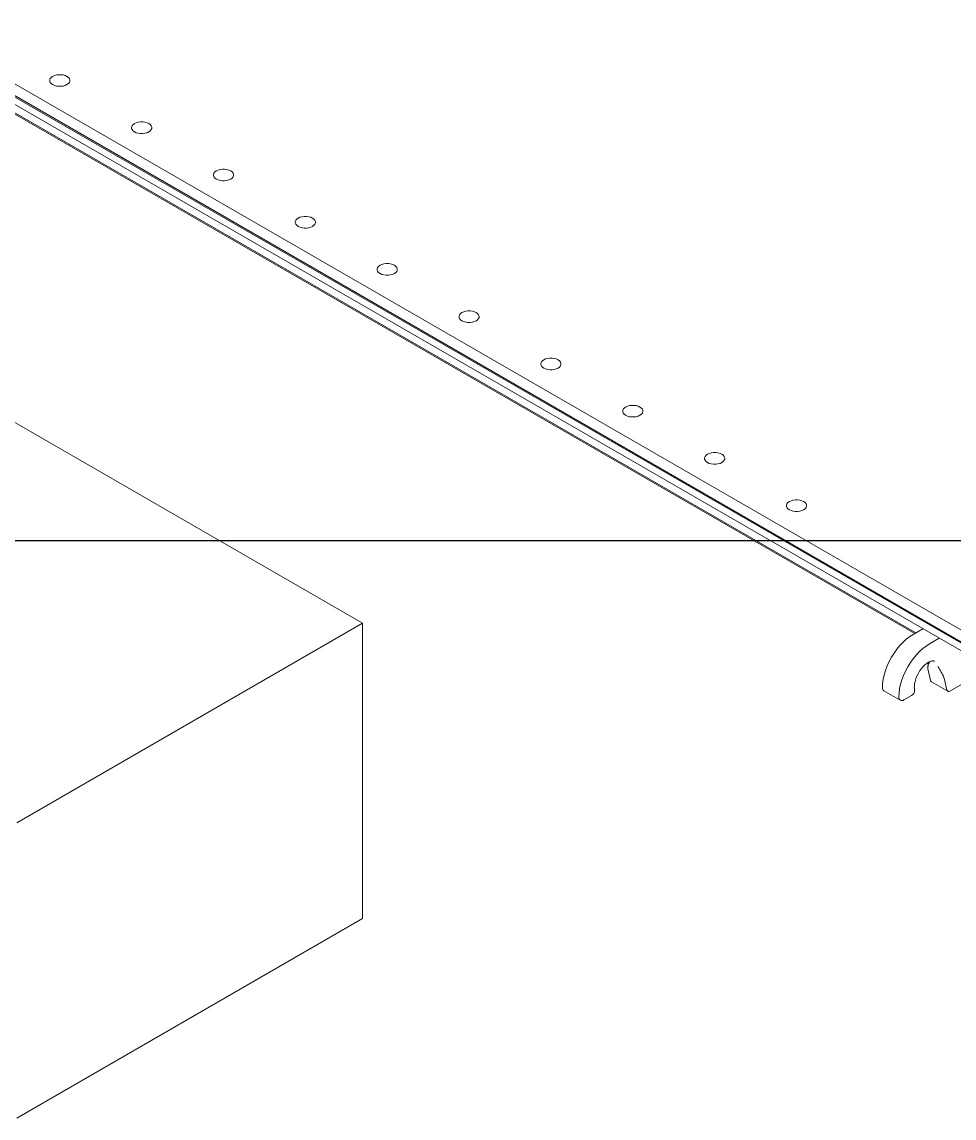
# Model space of a CAD drawing. Header units: millimetres. Extents: x 30710 to 48779, y -19256 to -8564.
# Drawn here: x 39362 to 40006, y -15971 to -15214 of the extents above; entities that cross this region are included whole.
import ezdxf

# ---------------------------------------------------------------- set-up
doc = ezdxf.new("R2010")
doc.units = ezdxf.units.MM
doc.header["$LTSCALE"] = 10
doc.layers.get('Defpoints').update_dxf_attribs({"lineweight": 25})
doc.layers.add('粗实线', color=4, linetype='Continuous', lineweight=18)

msp = doc.modelspace()

# ---------------------------------------------------------------- linework, layer by layer
at = {"layer": 'Defpoints'}
msp.add_line((30710.22, -15572.161), (45830.22, -15572.161), dxfattribs=at)
at = {"layer": '粗实线'}
for p, q in [((38606.595, -14823.504), (40027.879, -15643.994)), ((38606.595, -14831.67), (40027.879, -15652.16)), ((40027.879, -15652.977), (38613.666, -14836.569)), ((38614.772, -14842.463), (40027.879, -15658.232)), ((39978.767, -15636.429), (38694.276, -14894.908)), ((39979.474, -15636.021), (38694.983, -14894.5)), ((39102.277, -15343.592), (39597.251, -15629.335)), ((39597.251, -15629.335), (39358.249, -15767.308)), ((39597.251, -15629.335), (39597.251, -15833.47)), ((39977.675, -15637.059), (39984.439, -15633.155)), ((39988.989, -15643.591), (39995.753, -15639.686)), ((39989.754, -15669.033), (39988.042, -15661.751)), ((39990.317, -15669.871), (40001.631, -15676.402)), ((40001.067, -15675.564), (39999.356, -15668.283)), ((40015.01, -15669.396), (40003.131, -15676.254)), ((39957.497, -15676.091), (39968.811, -15682.622)), ((39971.311, -15682.375), (39976.614, -15679.313)), ((39597.251, -15833.47), (39358.249, -15971.443))]:
    msp.add_line(p, q, dxfattribs=at)
for points in [[(39382.998, -15257.017), (39384.224, -15257.581), (39385.636, -15257.974), (39387.164, -15258.175), (39388.732, -15258.175), (39390.26, -15257.974), (39391.672, -15257.581), (39392.897, -15257.017), (39393.875, -15256.309), (39394.555, -15255.494), (39394.904, -15254.612), (39394.904, -15253.707), (39394.555, -15252.825), (39393.875, -15252.009), (39392.897, -15251.302), (39391.672, -15250.738), (39390.26, -15250.345), (39388.732, -15250.144), (39387.164, -15250.144), (39385.636, -15250.345), (39384.224, -15250.738), (39382.998, -15251.302), (39382.021, -15252.009), (39381.341, -15252.825), (39380.992, -15253.707), (39380.992, -15254.612), (39381.341, -15255.494), (39382.021, -15256.309), (39382.998, -15257.017)], [(39439.567, -15289.673), (39440.792, -15290.237), (39442.204, -15290.63), (39443.733, -15290.831), (39445.3, -15290.831), (39446.828, -15290.63), (39448.241, -15290.237), (39449.466, -15289.673), (39450.443, -15288.966), (39451.123, -15288.15), (39451.472, -15287.268), (39451.472, -15286.363), (39451.123, -15285.481), (39450.443, -15284.666), (39449.466, -15283.958), (39448.241, -15283.394), (39446.828, -15283.001), (39445.3, -15282.8), (39443.733, -15282.8), (39442.204, -15283.001), (39440.792, -15283.394), (39439.567, -15283.958), (39438.589, -15284.666), (39437.909, -15285.481), (39437.56, -15286.363), (39437.56, -15287.268), (39437.909, -15288.15), (39438.589, -15288.966), (39439.567, -15289.673)], [(39496.135, -15322.329), (39497.361, -15322.894), (39498.773, -15323.286), (39500.301, -15323.488), (39501.869, -15323.488), (39503.397, -15323.286), (39504.809, -15322.894), (39506.035, -15322.329), (39507.012, -15321.622), (39507.692, -15320.807), (39508.041, -15319.925), (39508.041, -15319.02), (39507.692, -15318.137), (39507.012, -15317.322), (39506.035, -15316.615), (39504.809, -15316.05), (39503.397, -15315.658), (39501.869, -15315.456), (39500.301, -15315.456), (39498.773, -15315.658), (39497.361, -15316.05), (39496.135, -15316.615), (39495.158, -15317.322), (39494.478, -15318.137), (39494.129, -15319.02), (39494.129, -15319.925), (39494.478, -15320.807), (39495.158, -15321.622), (39496.135, -15322.329)], [(39552.704, -15354.986), (39553.929, -15355.55), (39555.341, -15355.943), (39556.87, -15356.144), (39558.437, -15356.144), (39559.965, -15355.943), (39561.378, -15355.55), (39562.603, -15354.986), (39563.58, -15354.278), (39564.261, -15353.463), (39564.609, -15352.581), (39564.609, -15351.676), (39564.261, -15350.794), (39563.58, -15349.978), (39562.603, -15349.271), (39561.378, -15348.707), (39559.965, -15348.314), (39558.437, -15348.113), (39556.87, -15348.113), (39555.341, -15348.314), (39553.929, -15348.707), (39552.704, -15349.271), (39551.726, -15349.978), (39551.046, -15350.794), (39550.697, -15351.676), (39550.697, -15352.581), (39551.046, -15353.463), (39551.726, -15354.278), (39552.704, -15354.986)], [(39609.272, -15387.642), (39610.498, -15388.206), (39611.91, -15388.599), (39613.438, -15388.8), (39615.006, -15388.8), (39616.534, -15388.599), (39617.946, -15388.206), (39619.172, -15387.642), (39620.149, -15386.935), (39620.829, -15386.119), (39621.178, -15385.237), (39621.178, -15384.332), (39620.829, -15383.45), (39620.149, -15382.635), (39619.172, -15381.927), (39617.946, -15381.363), (39616.534, -15380.97), (39615.006, -15380.769), (39613.438, -15380.769), (39611.91, -15380.97), (39610.498, -15381.363), (39609.272, -15381.927), (39608.295, -15382.635), (39607.615, -15383.45), (39607.266, -15384.332), (39607.266, -15385.237), (39607.615, -15386.119), (39608.295, -15386.935), (39609.272, -15387.642)], [(39665.841, -15420.298), (39667.066, -15420.863), (39668.479, -15421.255), (39670.007, -15421.457), (39671.574, -15421.457), (39673.102, -15421.255), (39674.515, -15420.863), (39675.74, -15420.298), (39676.718, -15419.591), (39677.398, -15418.776), (39677.746, -15417.893), (39677.746, -15416.989), (39677.398, -15416.106), (39676.718, -15415.291), (39675.74, -15414.584), (39674.515, -15414.019), (39673.102, -15413.627), (39671.574, -15413.425), (39670.007, -15413.425), (39668.479, -15413.627), (39667.066, -15414.019), (39665.841, -15414.584), (39664.863, -15415.291), (39664.183, -15416.106), (39663.834, -15416.989), (39663.834, -15417.893), (39664.183, -15418.776), (39664.863, -15419.591), (39665.841, -15420.298)], [(39722.409, -15452.955), (39723.635, -15453.519), (39725.047, -15453.912), (39726.575, -15454.113), (39728.143, -15454.113), (39729.671, -15453.912), (39731.083, -15453.519), (39732.309, -15452.955), (39733.286, -15452.247), (39733.966, -15451.432), (39734.315, -15450.55), (39734.315, -15449.645), (39733.966, -15448.763), (39733.286, -15447.947), (39732.309, -15447.24), (39731.083, -15446.676), (39729.671, -15446.283), (39728.143, -15446.082), (39726.575, -15446.082), (39725.047, -15446.283), (39723.635, -15446.676), (39722.409, -15447.24), (39721.432, -15447.947), (39720.752, -15448.763), (39720.403, -15449.645), (39720.403, -15450.55), (39720.752, -15451.432), (39721.432, -15452.247), (39722.409, -15452.955)], [(39778.978, -15485.611), (39780.203, -15486.175), (39781.616, -15486.568), (39783.144, -15486.769), (39784.711, -15486.769), (39786.24, -15486.568), (39787.652, -15486.175), (39788.877, -15485.611), (39789.855, -15484.904), (39790.535, -15484.088), (39790.884, -15483.206), (39790.884, -15482.301), (39790.535, -15481.419), (39789.855, -15480.604), (39788.877, -15479.896), (39787.652, -15479.332), (39786.24, -15478.939), (39784.711, -15478.738), (39783.144, -15478.738), (39781.616, -15478.939), (39780.203, -15479.332), (39778.978, -15479.896), (39778, -15480.604), (39777.32, -15481.419), (39776.972, -15482.301), (39776.972, -15483.206), (39777.32, -15484.088), (39778, -15484.904), (39778.978, -15485.611)], [(39835.546, -15518.267), (39836.772, -15518.832), (39838.184, -15519.224), (39839.712, -15519.426), (39841.28, -15519.426), (39842.808, -15519.224), (39844.22, -15518.832), (39845.446, -15518.267), (39846.423, -15517.56), (39847.103, -15516.745), (39847.452, -15515.862), (39847.452, -15514.958), (39847.103, -15514.075), (39846.423, -15513.26), (39845.446, -15512.553), (39844.22, -15511.988), (39842.808, -15511.596), (39841.28, -15511.394), (39839.712, -15511.394), (39838.184, -15511.596), (39836.772, -15511.988), (39835.546, -15512.553), (39834.569, -15513.26), (39833.889, -15514.075), (39833.54, -15514.958), (39833.54, -15515.862), (39833.889, -15516.745), (39834.569, -15517.56), (39835.546, -15518.267)], [(39892.115, -15550.924), (39893.34, -15551.488), (39894.753, -15551.881), (39896.281, -15552.082), (39897.848, -15552.082), (39899.377, -15551.881), (39900.789, -15551.488), (39902.014, -15550.924), (39902.992, -15550.216), (39903.672, -15549.401), (39904.021, -15548.519), (39904.021, -15547.614), (39903.672, -15546.732), (39902.992, -15545.916), (39902.014, -15545.209), (39900.789, -15544.645), (39899.377, -15544.252), (39897.848, -15544.051), (39896.281, -15544.051), (39894.753, -15544.252), (39893.34, -15544.645), (39892.115, -15545.209), (39891.138, -15545.916), (39890.457, -15546.732), (39890.109, -15547.614), (39890.109, -15548.519), (39890.457, -15549.401), (39891.138, -15550.216), (39892.115, -15550.924)], [(39977.675, -15637.059), (39975.3, -15638.584), (39972.954, -15640.399), (39970.669, -15642.479), (39968.471, -15644.799), (39966.389, -15647.329), (39964.449, -15650.039), (39962.675, -15652.893), (39961.09, -15655.857), (39959.713, -15658.892), (39958.562, -15661.96), (39957.652, -15665.024), (39956.993, -15668.044), (39956.595, -15670.982), (39956.462, -15673.802)], [(39988.989, -15643.591), (39986.613, -15645.116), (39984.268, -15646.93), (39981.982, -15649.01), (39979.784, -15651.33), (39977.702, -15653.861), (39975.762, -15656.57), (39973.989, -15659.425), (39972.403, -15662.388), (39971.027, -15665.423), (39969.876, -15668.492), (39968.966, -15671.555), (39968.307, -15674.575), (39967.909, -15677.513), (39967.775, -15680.333)], [(40001.067, -15675.564), (40001.178, -15675.889), (40001.343, -15676.155), (40001.558, -15676.356), (40001.817, -15676.486), (40002.112, -15676.541), (40002.435, -15676.52), (40002.778, -15676.423), (40003.131, -15676.254)]]:
    msp.add_lwpolyline(points, dxfattribs=at)
for centre, radius, start, end in [((39990.97, -15668.823), 1.235, 189.792107, 238.052311), ((39958.912, -15674.072), 2.465, 173.701152, 234.986667), ((39969.931, -15680.683), 2.184, 170.785963, 309.203285), ((39973.602, -15674.211), 5.925, 300.555296, 315.197539)]:
    msp.add_arc(centre, radius, start, end, dxfattribs=at)
for points, knots in [([(39978.642, -15674.804), (39978.602, -15674.588), (39978.493, -15674.008), (39978.474, -15672.804), (39978.606, -15671.276), (39978.932, -15669.602), (39979.448, -15667.842), (39980.152, -15666.04), (39981.029, -15664.25), (39982.059, -15662.523), (39983.214, -15660.906), (39984.456, -15659.446), (39985.747, -15658.181), (39987.04, -15657.139), (39988.288, -15656.34), (39989.439, -15655.79), (39990.445, -15655.477), (39991.265, -15655.368), (39991.877, -15655.42), (39992.21, -15655.505), (39992.361, -15655.615), (39992.401, -15655.644)], [0, 0, 0, 0, 0.8489623, 2.2720768, 3.7008708, 5.1449666, 6.6055593, 8.0799323, 9.5638139, 11.0523896, 12.5404118, 14.0215416, 15.4909253, 16.944176, 18.3782522, 19.7933789, 21.1968256, 22.6051151, 24.0526979, 25.6247939, 26.182036, 26.182036, 26.182036, 26.182036]), ([(39989.1, -15655.853), (39989.098, -15655.856), (39988.828, -15656.394), (39988.284, -15657.469), (39987.86, -15659.029), (39987.813, -15660.501), (39987.965, -15661.332), (39988.042, -15661.751)], [0, 0, 0, 0, 0.0118304, 2.0940942, 4.1920254, 5.1574474, 6.1422489, 6.1422489, 6.1422489, 6.1422489]), ([(39988.15, -15656.461), (39988.153, -15656.675), (39988.165, -15657.345), (39988.085, -15658.204), (39987.943, -15658.856), (39987.922, -15658.952)], [0, 0, 0, 0, 0.7172548, 2.2447802, 2.5087318, 2.5087318, 2.5087318, 2.5087318]), ([(39999.356, -15668.283), (39999.232, -15667.844), (39998.981, -15666.956), (39998.125, -15664.971), (39996.716, -15662.344), (39995.416, -15660.205), (39994.76, -15659.124), (39994.757, -15659.118)], [0, 0, 0, 0, 1.6134379, 3.2665265, 6.7397348, 10.2681432, 10.2879583, 10.2879583, 10.2879583, 10.2879583]), ([(39978.596, -15674.807), (39978.668, -15675.332), (39978.793, -15676.238), (39978.497, -15677.509), (39978.037, -15678.093), (39977.806, -15678.386)], [0, 0, 0, 0, 1.5502518, 2.6795056, 3.8148418, 3.8148418, 3.8148418, 3.8148418])]:
    msp.add_open_spline(points, degree=3, knots=knots, dxfattribs=at)

doc.saveas('drawing.dxf')
